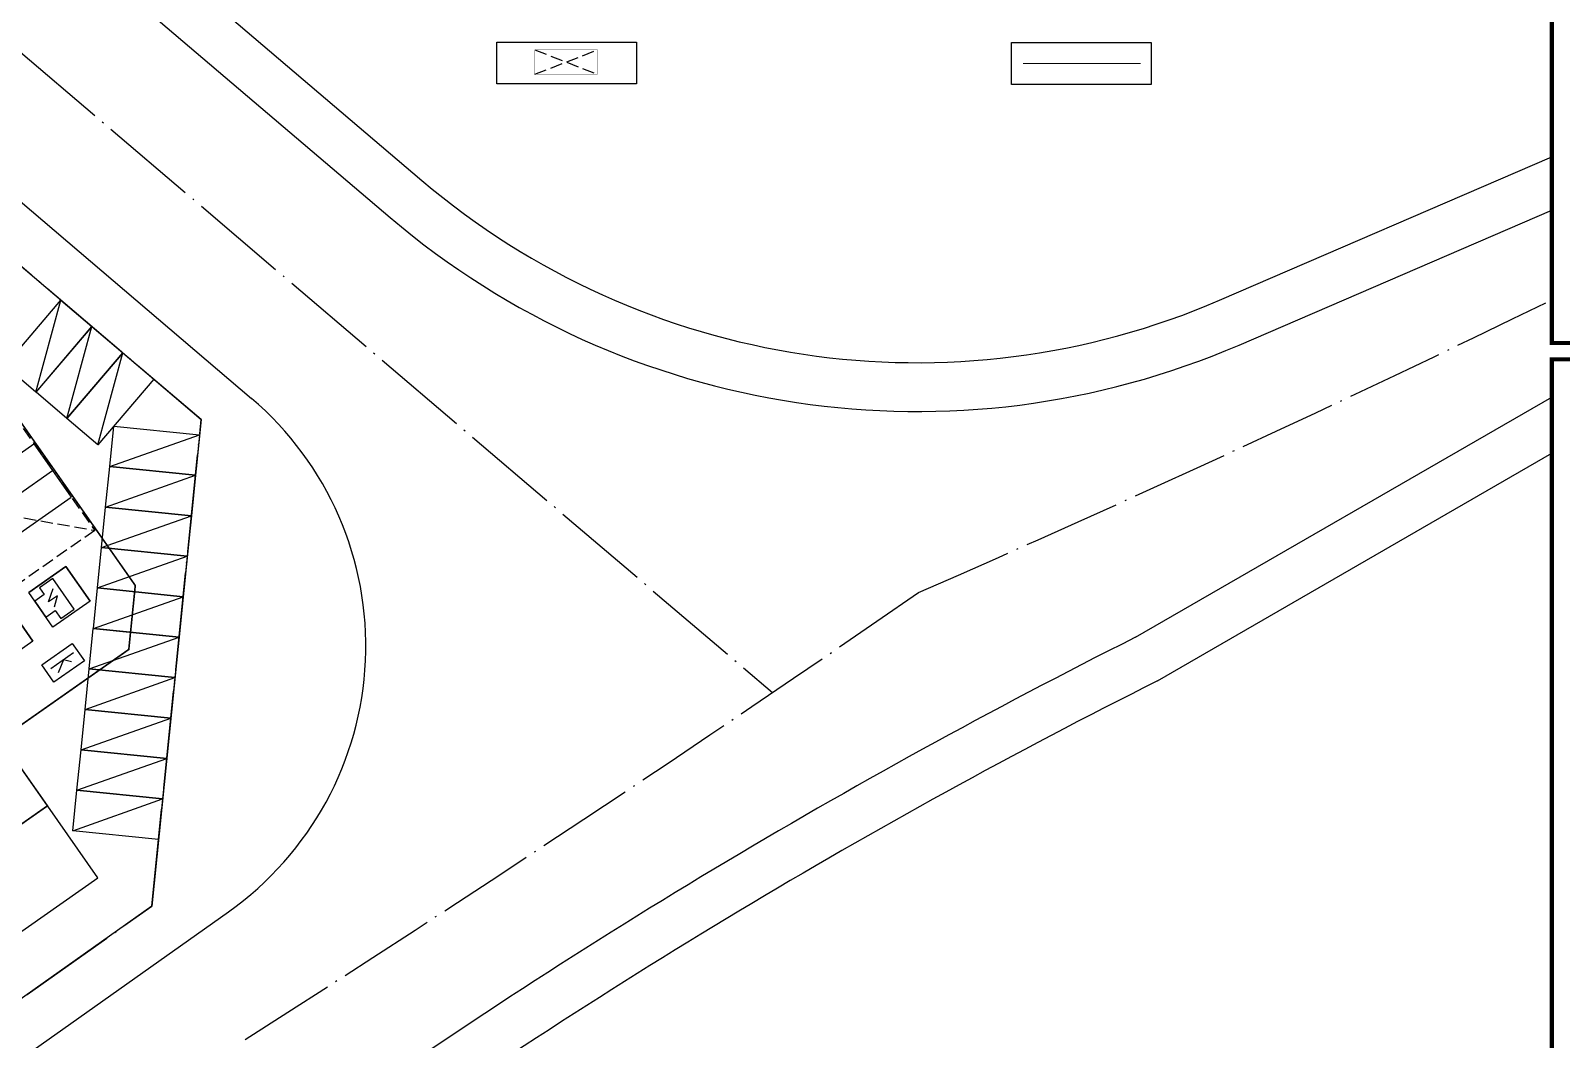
# Model space of a CAD drawing. Extents: x 36524853 to 36525459, y 2743936 to 2747542.
# Drawn here: x 36525055.6 to 36525149.7, y 2745182.4 to 2745244.5 of the extents above; entities that cross this region are included whole.
import ezdxf

# ---------------------------------------------------------------- set-up
doc = ezdxf.new("R2010")
doc.units = 0
doc.header["$LTSCALE"] = 1000
doc.header["$MEASUREMENT"] = 0
for name, pattern in [('DASH', [0.35, 0.25, -0.1]), ('DASHDOT', [25.4, 12.7, -6.35, 0, -6.35]), ('DOTE', [2.42, 2, -0.2, 0.02, -0.2])]:
    doc.linetypes.add(name, pattern=pattern)
for name, color, linetype in [('0-扑救场地', 6, 'DASH'), ('0-用地红线', 1, 'DOTE'), ('0-规划地下室', 2, 'Continuous'), ('0-规划建筑', 34, 'Continuous'), ('0-规划车位', 8, 'Continuous'), ('0-规划道路', 4, 'Continuous'), ('0-规划道路中线', 211, 'DASHDOT'), ('A0-12 图框-中粗线', 41, 'Continuous'), ('围墙线', 251, 'Continuous')]:
    doc.layers.add(name, color=color, linetype=linetype)
doc.linetypes.add('FENCELINE2', pattern='A,0.25,-0.1,[132,ltypeshp.shx,S=0.1,R=0,X=-0.1,Y=0],-0.1,1', length=1.45)

# ---------------------------------------------------------------- blocks, each defined once
blk = doc.blocks.new('A$C00E3302F')
at = {"layer": 'A0-12 图框-中粗线', "const_width": 50, "flags": 128}
blk.add_lwpolyline([(0, 200), (0, 10700), (7000, 10700), (7000, 200)], close=True, dxfattribs=at)
blk = doc.blocks.new('A$C6202001D')
at = {"layer": 'A0-12 图框-中粗线', "const_width": 50, "flags": 128}
blk.add_lwpolyline([(58200, 40800), (58200, 30800), (51200, 30800), (51200, 40800)], close=True, dxfattribs=at)
blk.add_blockref('A$C00E3302F', (51200, 19900))
blk = doc.blocks.new('A$C140B4F17')
at = {"layer": '0-规划车位'}
blk.add_line((-1300, 2650), (1200, -2650), dxfattribs=at)
blk.add_lwpolyline([(-1300, 2650), (1200, 2650), (1200, -2650), (-1300, -2650)], close=True, dxfattribs=at)
blk = doc.blocks.new('分析图底图')
at = {"color": 251, "linetype": 'Continuous', "flags": 128}
for points in [[(35.472, -51.09), (33.98, -48.961), (31.687, -50.568)], [(33.163, -49.712), (32.344, -50.286), (32.631, -50.695), (32.058, -51.097), (32.747, -52.08), (33.32, -51.678), (33.664, -52.169), (34.483, -51.595), (33.163, -49.712)], [(33.265, -51.451), (33.468, -50.761), (32.914, -51.149), (33.193, -50.319)], [(31.951, -53.558), (30.459, -51.429), (28.166, -53.037)], [(32.485, -55.016), (34.368, -53.696), (35.115, -54.76), (33.231, -56.08), (32.485, -55.016)], [(34.451, -54.271), (33.05, -55.253)], [(34.315, -54.829), (33.832, -54.705), (33.503, -55.498)]]:
    blk.add_lwpolyline(points, dxfattribs=at)
for points in [[(35.472, -51.09), (33.18, -52.697), (31.687, -50.568), (33.98, -48.961)], [(31.951, -53.558), (29.659, -55.166), (28.166, -53.037), (30.459, -51.429)]]:
    blk.add_lwpolyline(points, close=True, dxfattribs=at)
at = {"layer": '0-扑救场地', "color": 251, "linetype": 'DASH', "ltscale": 0.003}
blk.add_line((14.851, -43.076), (35.745, -46.746), dxfattribs=at)
blk.add_lwpolyline([(27.133, -34.464), (35.745, -46.746), (23.463, -55.358), (14.851, -43.076)], close=True, dxfattribs=at)
at = {"layer": '0-用地红线', "color": 251, "ltscale": 0.003, "flags": 128}
blk.add_lwpolyline([(39.256, -69.856), (42.294, -39.938), (16.467, -17.956), (-36.186, -55.045), (-97.634, -98.13), (-100.179, -101.322), (-67.597, -127.144), (-42.667, -127.824), (39.256, -69.856)], close=True, dxfattribs=at)
at = {"layer": '0-规划地下室', "color": 251, "linetype": 'DASH', "ltscale": 0.003, "const_width": 0.1}
blk.add_lwpolyline([(-0.401, -86.99), (32.841, -63.682), (29.971, -59.588), (37.844, -54.068), (38.243, -50.135), (21.302, -25.973)], dxfattribs=at)
at = {"layer": '0-规划建筑', "color": 251}
blk.add_lwpolyline([(29.626, -59.097), (-3.616, -82.405), (2.699, -91.412), (35.942, -68.103)], close=True, dxfattribs=at)
at = {"layer": '0-规划道路', "color": 251}
for p, q in [((3.075, 15.767), (53.926, -27.514)), ((7.704, 15.767), (55.869, -25.228)), ((25.605, -21.794), (45.389, -38.633)), ((104.934, -32.6), (125.373, -23.791)), ((106.132, -35.351), (125.373, -27.054)), ((99.764, -53.318), (125.373, -38.547)), ((-12.128, -72.374), (32.013, -41.424)), ((32.013, -41.424), (34.309, -44.699)), ((101.11, -56), (125.373, -42.004)), ((-9.905, -75.701), (34.309, -44.699)), ((7.262, -96.17), (43.979, -70.189))]:
    blk.add_line(p, q, dxfattribs=at)
blk.add_lwpolyline([(22.479, -23.072), (42.294, -39.938), (39.256, -69.856), (5.532, -93.719)], dxfattribs=at)
for centre, radius, start, end in [((86.332, 10.562), 47, 229.59743, 293.31477), ((86.333, 10.562), 50, 229.59743, 293.32722), ((32.426, -53.863), 20, 305.2834, 49.59743), ((276.051, -404.561), 393, 116.65189, 125.2834), ((276.051, -404.561), 390, 116.65189, 125.2834)]:
    blk.add_arc(centre, radius, start, end, dxfattribs=at)
at = {"layer": '0-规划道路中线', "color": 251, "linetype": 'DOTE', "ltscale": 0.003}
for p, q in [((-7.724, 15.767), (77.439, -56.719)), ((-64.632, -111.63), (33.161, -43.061))]:
    blk.add_line(p, q, dxfattribs=at)
for centre, radius, start, end in [((-313.482, 865.991), 1000, 293.571982, 296.030862), ((-653.17, 1019.474), 1300.761, 302.46209, 304.651353)]:
    blk.add_arc(centre, radius, start, end, dxfattribs=at)
at = {"layer": '0-规划车位', "color": 251, "xscale": 0.001, "yscale": 0.001, "zscale": 0.001}
for p, rotation in [((32.864, -35.391), 139.5974334411746), ((34.768, -37.012), 139.5974334411746), ((36.671, -38.632), 139.5974334411746), ((39.441, -41.8), 84.20196817236938), ((39.189, -44.288), 84.20196817236938), ((38.936, -46.775), 84.20196817236938), ((38.683, -49.262), 84.20196817236938), ((38.431, -51.749), 84.20196817236938), ((38.178, -54.236), 84.20196817236938), ((37.926, -56.724), 84.20196817236938), ((37.673, -59.211), 84.20196817236938), ((37.421, -61.698), 84.20196817236938), ((37.168, -64.185), 84.20196817236938)]:
    blk.add_blockref('A$C140B4F17', p, dxfattribs=dict(at, rotation=rotation))

msp = doc.modelspace()

# ---------------------------------------------------------------- linework, layer by layer
for points in [[(36525084.276, 2745243.762), (36525092.862, 2745243.762), (36525092.862, 2745241.188), (36525084.276, 2745241.188)], [(36525115.925, 2745243.734), (36525124.511, 2745243.734), (36525124.511, 2745241.16), (36525115.925, 2745241.16)]]:
    msp.add_lwpolyline(points, close=True)
at = {"layer": '0-扑救场地', "color": 6, "linetype": 'DASH', "ltscale": 0.003}
for p, q in [((36525086.611, 2745243.282), (36525090.465, 2745241.782)), ((36525086.611, 2745241.782), (36525090.465, 2745243.282))]:
    msp.add_line(p, q, dxfattribs=at)
at = {"layer": '0-扑救场地', "color": 6, "linetype": 'DASH', "ltscale": 0.003, "const_width": 0.015}
msp.add_lwpolyline([(36525090.465, 2745243.282), (36525086.611, 2745243.282), (36525086.611, 2745241.782), (36525090.465, 2745241.782)], close=True, dxfattribs=at)
at = {"layer": '围墙线', "linetype": 'FENCELINE2', "ltscale": 0.001, "const_width": 0.05}
msp.add_lwpolyline([(36525116.642, 2745242.447), (36525123.876, 2745242.447)], dxfattribs=at)

# ---------------------------------------------------------------- block references
at = {"xscale": 0.005, "yscale": 0.005, "zscale": 0.005}
msp.add_blockref('A$C6202001D', (36524893.161, 2745071.255), dxfattribs=at)
msp.add_blockref('分析图底图', (36525023.788, 2745260.488))

doc.saveas('drawing.dxf')
